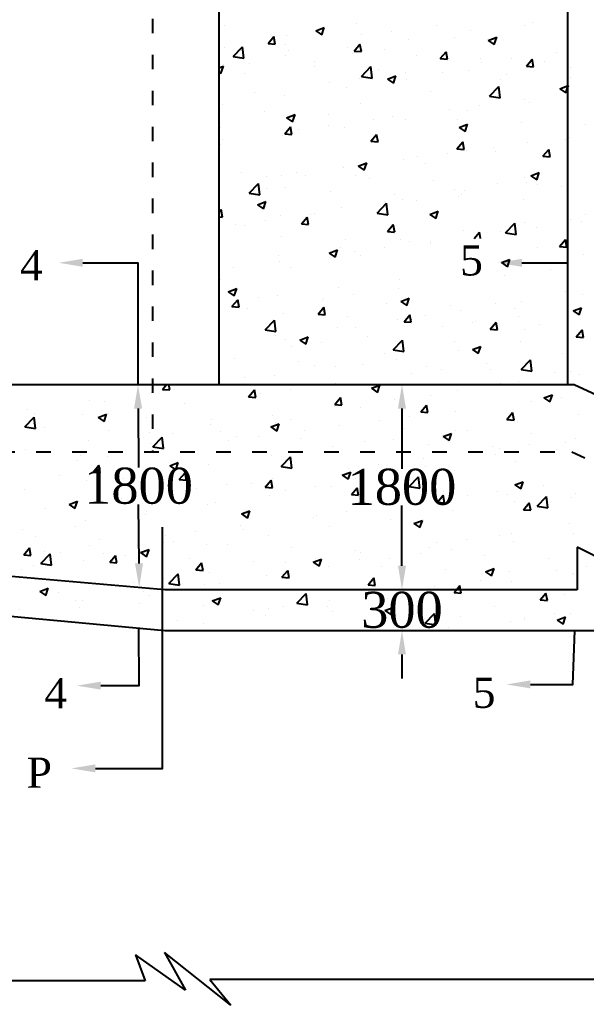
# Model space of a CAD drawing. Header units: millimetres. Extents: x -11858 to -3166, y -2910 to 2562.
# Drawn here: x -8793 to -8320, y -2316 to -1494 of the extents above; entities that cross this region are included whole.
import ezdxf

# ---------------------------------------------------------------- set-up
doc = ezdxf.new("R2010")
doc.units = ezdxf.units.MM
doc.header["$MEASUREMENT"] = 0
doc.linetypes.add('ACAD_ISO03W100', pattern=[30, 12, -18])
for name, color, linetype in [('DIM', 5, 'Continuous'), ('DOT LINE', 3, 'ACAD_ISO03W100'), ('DWG. LINE', 1, 'Continuous'), ('HATCH', 2, 'Continuous'), ('TEXT', 7, 'Continuous')]:
    doc.layers.add(name, color=color, linetype=linetype)
doc.styles.get("Standard").update_dxf_attribs({"font": 'TIMES.TTF', "height": 30})

msp = doc.modelspace()

# ---------------------------------------------------------------- linework, layer by layer
at = {"layer": 'DIM', "color": 5}
for p, q in [((-8693.88, -1818.5), (-8693.6, -1867.72)), ((-8474, -1818.5), (-8474, -1868.65)), ((-8693.13, -1947.64), (-8693.42, -1898.42)), ((-8474, -1949.5), (-8474, -1899.35)), ((-8474, -1949.5), (-8474, -1929.5)), ((-8474, -2023.5), (-8474, -2043.5))]:
    msp.add_line(p, q, dxfattribs=at)
at = {"layer": 'DIM'}
for points in [[(-8740, -1697), (-8694, -1697), (-8694, -1798.5)], [(-8374, -1697), (-8336, -1697)], [(-8729.5, -2118.5), (-8673.5, -2118.5), (-8673.5, -1917.5)], [(-8725, -2049.5), (-8693, -2049.5), (-8693.14, -2001.52)], [(-8367, -2048.5), (-8331.5, -2048.5), (-8330, -2003.5)]]:
    msp.add_lwpolyline(points, dxfattribs=at)
for points in [[(-8740, -1700.33), (-8760, -1697), (-8740, -1693.67)], [(-8374, -1700.33), (-8394, -1697), (-8374, -1693.67)], [(-8367, -2051.83), (-8387, -2048.5), (-8367, -2045.17)], [(-8725, -2052.83), (-8745, -2049.5), (-8725, -2046.17)], [(-8729.5, -2121.83), (-8749.5, -2118.5), (-8729.5, -2115.17)]]:
    msp.add_solid(points, dxfattribs=at)
at = {"layer": 'DIM', "color": 5}
for points in [[(-8690.55, -1818.48), (-8697.22, -1818.52), (-8694, -1798.5)], [(-8477.33, -1818.5), (-8470.67, -1818.5), (-8474, -1798.5)], [(-8689.8, -1947.62), (-8696.46, -1947.66), (-8693.01, -1967.64)], [(-8477.33, -1949.5), (-8470.67, -1949.5), (-8474, -1969.5)], [(-8477.33, -1949.5), (-8470.67, -1949.5), (-8474, -1969.5)], [(-8477.33, -2023.5), (-8470.67, -2023.5), (-8474, -2003.5)]]:
    msp.add_solid(points, dxfattribs=at)
at = {"layer": 'DOT LINE'}
for p, q in [((-8682, -893.5), (-8682, -1854.49)), ((-9678.72, -1854.49), (-8332.5, -1854.49)), ((-8332.5, -1854.49), (-8100.5, -1966))]:
    msp.add_line(p, q, dxfattribs=at)
at = {"layer": 'DWG. LINE'}
for p, q in [((-8626.5, 99), (-8626.5, -1798.5)), ((-8336, 99), (-8336, -1798.5)), ((-9678.68, -1798.5), (-8330.5, -1798.5)), ((-8330.5, -1798.5), (-8030, -1938)), ((-8671.5, -1969.5), (-9272, -1917.5)), ((-8179, -2010.5), (-8328, -1934)), ((-8328, -1934), (-8328, -1969.5)), ((-9266.5, -1949), (-8671.5, -2003.5)), ((-8328, -1969.5), (-8671.5, -1969.5)), ((-8671.5, -2003.5), (-8302, -2003.5)), ((-8654.5, -2303.5), (-8696, -2274)), ((-8696, -2274), (-8688, -2295.5)), ((-8616.5, -2316), (-8672, -2272)), ((-8672, -2272), (-8654.5, -2303.5)), ((-8688, -2295.5), (-9667.5, -2295.5)), ((-7814.5, -2294.5), (-8634, -2294.5)), ((-8634, -2294.5), (-8616.5, -2316))]:
    msp.add_line(p, q, dxfattribs=at)
at = {"layer": 'HATCH'}
for p, q in [((-8621.48, -1498.78), (-8621.48, -1498.78)), ((-8545.76, -1503.56), (-8538.76, -1500.87)), ((-8545.76, -1503.56), (-8540.79, -1506.92)), ((-8540.79, -1506.92), (-8538.76, -1500.88)), ((-8512.19, -1497.32), (-8512.19, -1497.32)), ((-8444.94, -1498.78), (-8444.94, -1498.78)), ((-8416.97, -1503.63), (-8416.97, -1503.63)), ((-8371.59, -1499.25), (-8371.59, -1499.25)), ((-8365.62, -1496.59), (-8365.62, -1496.59)), ((-8585.55, -1514.16), (-8580.73, -1508.42)), ((-8579.57, -1514.69), (-8580.73, -1508.42)), ((-8570.51, -1507.33), (-8570.51, -1507.33)), ((-8507.84, -1507.06), (-8507.84, -1507.06)), ((-8482.81, -1503.76), (-8482.81, -1503.76)), ((-8468.91, -1511.13), (-8468.91, -1511.13)), ((-8429.91, -1509.26), (-8429.91, -1509.26)), ((-8402.05, -1511.57), (-8395.05, -1508.88)), ((-8402.05, -1511.57), (-8397.07, -1514.93)), ((-8397.07, -1514.93), (-8395.05, -1508.89)), ((-8621.77, -1517.72), (-8621.77, -1517.72)), ((-8614.56, -1525.01), (-8606.77, -1516.89)), ((-8605.66, -1526.39), (-8606.77, -1516.89)), ((-8585.55, -1514.16), (-8579.57, -1514.68)), ((-8571, -1515.37), (-8571, -1515.37)), ((-8568.39, -1519.98), (-8568.39, -1519.98)), ((-8519.42, -1517.53), (-8519.42, -1517.53)), ((-8513.82, -1520.44), (-8509, -1514.69)), ((-8507.84, -1520.96), (-8509, -1514.69)), ((-8488.23, -1519.27), (-8488.23, -1519.27)), ((-8614.56, -1525.01), (-8605.66, -1526.38)), ((-8608.87, -1520.36), (-8608.87, -1520.36)), ((-8570.76, -1524.57), (-8570.76, -1524.57)), ((-8515.01, -1522.23), (-8515.01, -1522.23)), ((-8513.82, -1520.44), (-8507.85, -1520.96)), ((-8461.63, -1524.49), (-8461.63, -1524.49)), ((-8442.1, -1526.71), (-8437.28, -1520.97)), ((-8442.1, -1526.71), (-8436.12, -1527.24)), ((-8436.12, -1527.24), (-8437.27, -1520.97)), ((-8408.25, -1526.75), (-8408.25, -1526.75)), ((-8383.05, -1526.61), (-8383.05, -1526.61)), ((-8370.37, -1532.99), (-8365.55, -1527.24)), ((-8364.39, -1533.51), (-8365.55, -1527.25)), ((-8345.18, -1521.62), (-8345.18, -1521.62)), ((-8626.5, -1534.55), (-8622.78, -1533.13)), ((-8624.81, -1539.17), (-8622.78, -1533.13)), ((-8622.7, -1532.07), (-8622.7, -1532.07)), ((-8600.69, -1531.16), (-8600.69, -1531.16)), ((-8547.31, -1533.41), (-8547.31, -1533.41)), ((-8546.54, -1529.28), (-8546.54, -1529.28)), ((-8507.83, -1541.56), (-8500.04, -1533.44)), ((-8498.94, -1542.94), (-8500.04, -1533.44)), ((-8493.92, -1535.67), (-8493.92, -1535.67)), ((-8408.09, -1529.9), (-8408.09, -1529.9)), ((-8370.37, -1532.99), (-8364.39, -1533.51)), ((-8366.84, -1529.88), (-8366.84, -1529.88)), ((-8354.86, -1529), (-8354.86, -1529)), ((-8333.4, -1534.25), (-8333.4, -1534.25)), ((-8626.5, -1538.03), (-8624.81, -1539.17)), ((-8604.86, -1539.29), (-8604.86, -1539.29)), ((-8509.12, -1543.2), (-8509.12, -1543.2)), ((-8507.83, -1541.56), (-8498.94, -1542.94)), ((-8486.07, -1543.82), (-8479.07, -1541.14)), ((-8486.07, -1543.82), (-8481.1, -1547.18)), ((-8481.1, -1547.18), (-8479.07, -1541.14)), ((-8471.24, -1538.22), (-8471.24, -1538.22)), ((-8470.12, -1544.42), (-8470.12, -1544.42)), ((-8440.54, -1537.92), (-8440.54, -1537.92)), ((-8418.18, -1536.92), (-8418.18, -1536.92)), ((-8391.72, -1544.26), (-8391.72, -1544.26)), ((-8387.16, -1540.18), (-8387.16, -1540.18)), ((-8333.78, -1542.43), (-8333.78, -1542.43)), ((-8534.15, -1546.5), (-8534.15, -1546.5)), ((-8520.63, -1550.82), (-8520.63, -1550.82)), ((-8401.11, -1558.11), (-8393.32, -1549.99)), ((-8392.21, -1559.49), (-8393.32, -1549.99)), ((-8342.36, -1551.83), (-8336, -1549.39)), ((-8342.36, -1551.83), (-8337.38, -1555.19)), ((-8337.38, -1555.19), (-8336, -1551.07)), ((-8336, -1549.39), (-8335.36, -1549.15)), ((-8336, -1551.07), (-8335.36, -1549.15)), ((-8597.3, -1554.81), (-8597.3, -1554.81)), ((-8571.98, -1557.86), (-8571.98, -1557.86)), ((-8450.03, -1554.27), (-8450.03, -1554.27)), ((-8401.11, -1558.11), (-8392.21, -1559.49)), ((-8371.49, -1561.06), (-8371.49, -1561.06)), ((-8623.92, -1565.36), (-8623.92, -1565.36)), ((-8508.35, -1564.28), (-8508.35, -1564.28)), ((-8434.39, -1569.34), (-8434.39, -1569.34)), ((-8409.36, -1566.05), (-8409.36, -1566.05)), ((-8368.06, -1563.17), (-8368.06, -1563.17)), ((-8588.29, -1570.81), (-8588.29, -1570.81)), ((-8570.09, -1576.08), (-8563.09, -1573.39)), ((-8570.09, -1576.08), (-8565.12, -1579.43)), ((-8566.67, -1574.29), (-8566.67, -1574.29)), ((-8565.12, -1579.44), (-8563.09, -1573.39)), ((-8534.9, -1573.07), (-8534.9, -1573.07)), ((-8481.52, -1575.32), (-8481.52, -1575.32)), ((-8428.14, -1577.58), (-8428.14, -1577.58)), ((-8419.4, -1570.21), (-8419.4, -1570.21)), ((-8624.99, -1584.3), (-8624.99, -1584.3)), ((-8571.67, -1589.38), (-8566.85, -1583.64)), ((-8565.7, -1589.91), (-8566.85, -1583.64)), ((-8535.42, -1582.64), (-8535.42, -1582.64)), ((-8521.85, -1584.11), (-8521.85, -1584.11)), ((-8497.55, -1577.66), (-8497.55, -1577.66)), ((-8471.34, -1577.71), (-8471.34, -1577.71)), ((-8426.38, -1584.09), (-8419.38, -1581.4)), ((-8426.38, -1584.09), (-8421.41, -1587.44)), ((-8421.41, -1587.44), (-8419.38, -1581.4)), ((-8374.76, -1579.83), (-8374.76, -1579.83)), ((-8321.38, -1582.09), (-8321.38, -1582.09)), ((-8573.19, -1591.15), (-8573.19, -1591.15)), ((-8571.67, -1589.38), (-8565.7, -1589.9)), ((-8560.46, -1585.94), (-8560.46, -1585.94)), ((-8499.95, -1595.66), (-8495.13, -1589.91)), ((-8493.97, -1596.18), (-8495.13, -1589.91)), ((-8337.53, -1593.91), (-8337.53, -1593.91)), ((-8334.64, -1592.19), (-8334.64, -1592.19)), ((-8625.13, -1598.65), (-8625.13, -1598.65)), ((-8623.61, -1594.25), (-8623.61, -1594.25)), ((-8499.95, -1595.66), (-8493.97, -1596.18)), ((-8428.22, -1601.93), (-8423.4, -1596.19)), ((-8428.22, -1601.93), (-8422.24, -1602.45)), ((-8422.24, -1602.46), (-8423.4, -1596.19)), ((-8397.79, -1600.5), (-8397.79, -1600.5)), ((-8369.27, -1596.46), (-8369.27, -1596.46)), ((-8460.7, -1608.78), (-8460.7, -1608.78)), ((-8435.67, -1605.49), (-8435.67, -1605.49)), ((-8420.62, -1603.5), (-8420.62, -1603.5)), ((-8395.84, -1603.92), (-8395.84, -1603.92)), ((-8356.5, -1608.21), (-8351.67, -1602.46)), ((-8356.5, -1608.21), (-8350.52, -1608.73)), ((-8350.52, -1608.73), (-8351.67, -1602.46)), ((-8523.86, -1617.1), (-8523.86, -1617.1)), ((-8523.07, -1617.4), (-8523.07, -1617.4)), ((-8510.4, -1616.34), (-8503.4, -1613.65)), ((-8510.4, -1616.34), (-8505.43, -1619.69)), ((-8505.43, -1619.7), (-8503.4, -1613.65)), ((-8472.55, -1610.99), (-8472.55, -1610.99)), ((-8454.16, -1613.93), (-8454.16, -1613.93)), ((-8607.76, -1621.91), (-8607.76, -1621.91)), ((-8586.76, -1625.38), (-8586.76, -1625.38)), ((-8574.41, -1624.44), (-8574.41, -1624.44)), ((-8561.73, -1622.09), (-8561.73, -1622.09)), ((-8554.38, -1624.17), (-8554.38, -1624.17)), ((-8512.48, -1623.95), (-8512.48, -1623.95)), ((-8501, -1626.42), (-8501, -1626.42)), ((-8371.88, -1625.88), (-8371.88, -1625.88)), ((-8366.69, -1624.35), (-8359.69, -1621.66)), ((-8366.69, -1624.35), (-8361.72, -1627.7)), ((-8361.71, -1627.71), (-8359.69, -1621.66)), ((-8626.35, -1631.94), (-8626.35, -1631.94)), ((-8601.3, -1638.97), (-8593.51, -1630.85)), ((-8592.4, -1640.35), (-8593.51, -1630.85)), ((-8570.8, -1633.96), (-8570.8, -1633.96)), ((-8447.61, -1628.68), (-8447.61, -1628.68)), ((-8394.23, -1630.93), (-8394.23, -1630.93)), ((-8370.49, -1629.75), (-8370.49, -1629.75)), ((-8360.95, -1631.63), (-8360.95, -1631.63)), ((-8340.85, -1633.19), (-8340.85, -1633.19)), ((-8335.91, -1628.33), (-8335.91, -1628.33)), ((-8601.3, -1638.97), (-8592.41, -1640.35)), ((-8586.68, -1635.34), (-8586.68, -1635.34)), ((-8533.29, -1637.6), (-8533.29, -1637.6)), ((-8479.91, -1639.85), (-8479.91, -1639.85)), ((-8430.2, -1635.89), (-8430.2, -1635.89)), ((-8426.53, -1642.11), (-8426.53, -1642.11)), ((-8424.1, -1639.94), (-8424.1, -1639.94)), ((-8421.83, -1636.79), (-8421.83, -1636.79)), ((-8594.43, -1648.59), (-8587.42, -1645.9)), ((-8594.43, -1648.59), (-8589.45, -1651.95)), ((-8589.45, -1651.95), (-8587.42, -1645.91)), ((-8524.28, -1650.69), (-8524.28, -1650.69)), ((-8494.57, -1655.52), (-8486.79, -1647.4)), ((-8488.52, -1645.9), (-8488.52, -1645.9)), ((-8487.01, -1648.23), (-8487.01, -1648.23)), ((-8485.68, -1656.9), (-8486.78, -1647.41)), ((-8473.77, -1644.28), (-8473.77, -1644.28)), ((-8461.97, -1644.93), (-8461.97, -1644.93)), ((-8373.15, -1644.36), (-8373.15, -1644.36)), ((-8626.5, -1654.72), (-8624.7, -1652.58)), ((-8626.5, -1658.59), (-8623.55, -1658.85)), ((-8623.55, -1658.85), (-8624.7, -1652.58)), ((-8575.62, -1657.73), (-8575.62, -1657.73)), ((-8557.8, -1664.6), (-8552.98, -1658.86)), ((-8551.82, -1665.13), (-8552.98, -1658.86)), ((-8550.16, -1656.54), (-8550.16, -1656.54)), ((-8546.84, -1655.91), (-8546.84, -1655.91)), ((-8494.57, -1655.52), (-8485.68, -1656.9)), ((-8450.71, -1656.6), (-8443.71, -1653.91)), ((-8450.71, -1656.6), (-8445.74, -1659.96)), ((-8445.74, -1659.96), (-8443.71, -1653.92)), ((-8321.19, -1656.63), (-8321.19, -1656.63)), ((-8613.07, -1664.82), (-8613.07, -1664.82)), ((-8605.16, -1665.92), (-8605.16, -1665.92)), ((-8588.04, -1661.53), (-8588.04, -1661.53)), ((-8557.8, -1664.6), (-8551.82, -1665.12)), ((-8486.07, -1670.88), (-8481.25, -1665.13)), ((-8480.09, -1671.4), (-8481.25, -1665.13)), ((-8387.85, -1672.07), (-8380.06, -1663.95)), ((-8378.96, -1673.45), (-8380.06, -1663.96)), ((-8371.7, -1663.03), (-8371.7, -1663.03)), ((-8362.22, -1667.77), (-8362.22, -1667.77)), ((-8333.69, -1660.88), (-8333.69, -1660.88)), ((-8324.35, -1662.79), (-8324.35, -1662.79)), ((-8574.27, -1675), (-8574.27, -1675)), ((-8486.07, -1670.88), (-8480.1, -1671.4)), ((-8423.05, -1670.08), (-8423.05, -1670.08)), ((-8413.91, -1676.63), (-8409.53, -1671.41)), ((-8408.56, -1676.63), (-8409.52, -1671.41)), ((-8392.01, -1670.89), (-8392.01, -1670.89)), ((-8387.85, -1672.07), (-8378.96, -1673.45)), ((-8387.25, -1671.07), (-8387.25, -1671.07)), ((-8525.5, -1683.98), (-8525.5, -1683.98)), ((-8520.89, -1677.25), (-8520.89, -1677.25)), ((-8488.28, -1684.37), (-8488.28, -1684.37)), ((-8474.99, -1677.57), (-8474.99, -1677.57)), ((-8467.51, -1679.51), (-8467.51, -1679.51)), ((-8450.41, -1679.38), (-8450.41, -1679.38)), ((-8450.33, -1680.9), (-8450.33, -1680.9)), ((-8360.74, -1684.02), (-8360.74, -1684.02)), ((-8342.62, -1683.43), (-8337.8, -1677.68)), ((-8342.62, -1683.43), (-8336.64, -1683.95)), ((-8336.64, -1683.95), (-8337.8, -1677.68)), ((-8576.84, -1691.02), (-8576.84, -1691.02)), ((-8534.73, -1688.85), (-8527.73, -1686.17)), ((-8534.73, -1688.85), (-8529.76, -1692.21)), ((-8529.76, -1692.21), (-8527.73, -1686.17)), ((-8513.32, -1687.67), (-8513.32, -1687.67)), ((-8508.65, -1690.91), (-8508.65, -1690.91)), ((-8322.41, -1689.92), (-8322.41, -1689.92)), ((-8576.47, -1695.98), (-8576.47, -1695.98)), ((-8391.02, -1696.86), (-8384.02, -1694.18)), ((-8391.02, -1696.86), (-8386.05, -1700.22)), ((-8386.05, -1700.22), (-8384.02, -1694.18)), ((-8372.92, -1696.32), (-8372.92, -1696.32)), ((-8614.34, -1700.97), (-8614.34, -1700.97)), ((-8566.97, -1700.92), (-8566.97, -1700.92)), ((-8388.53, -1707.22), (-8388.53, -1707.22)), ((-8350.65, -1702.23), (-8350.65, -1702.23)), ((-8625.29, -1710.93), (-8625.29, -1710.93)), ((-8526.71, -1717.26), (-8526.71, -1717.26)), ((-8476.2, -1710.86), (-8476.2, -1710.86)), ((-8618.76, -1721.11), (-8611.75, -1718.42)), ((-8618.76, -1721.11), (-8613.78, -1724.46)), ((-8613.78, -1724.47), (-8611.75, -1718.42)), ((-8578.06, -1724.31), (-8578.06, -1724.31)), ((-8514.59, -1723.81), (-8514.59, -1723.81)), ((-8476.72, -1718.83), (-8476.72, -1718.83)), ((-8337.82, -1720.54), (-8337.82, -1720.54)), ((-8323.63, -1723.21), (-8323.63, -1723.21)), ((-8615.65, -1733.54), (-8610.83, -1727.8)), ((-8615.65, -1733.54), (-8609.67, -1734.07)), ((-8609.67, -1734.07), (-8610.83, -1727.8)), ((-8593.75, -1726.1), (-8593.75, -1726.1)), ((-8540.36, -1728.35), (-8540.36, -1728.35)), ((-8539.62, -1727.11), (-8539.62, -1727.11)), ((-8486.98, -1730.61), (-8486.98, -1730.61)), ((-8475.04, -1729.12), (-8468.04, -1726.43)), ((-8475.04, -1729.12), (-8470.07, -1732.47)), ((-8470.07, -1732.47), (-8468.04, -1726.43)), ((-8433.6, -1732.86), (-8433.6, -1732.86)), ((-8396.14, -1730.55), (-8396.14, -1730.55)), ((-8374.14, -1729.61), (-8374.14, -1729.61)), ((-8626.04, -1737.27), (-8626.04, -1737.27)), ((-8602.78, -1735.42), (-8602.78, -1735.42)), ((-8572.66, -1739.53), (-8572.66, -1739.53)), ((-8543.92, -1739.82), (-8539.1, -1734.07)), ((-8543.92, -1739.82), (-8537.95, -1740.34)), ((-8537.94, -1740.35), (-8539.1, -1734.08)), ((-8519.28, -1741.78), (-8519.28, -1741.78)), ((-8472.2, -1746.09), (-8467.38, -1740.35)), ((-8466.22, -1746.62), (-8467.38, -1740.35)), ((-8454.46, -1740.56), (-8454.46, -1740.56)), ((-8425.48, -1736.65), (-8425.48, -1736.65)), ((-8380.22, -1735.12), (-8380.22, -1735.12)), ((-8376.96, -1741.67), (-8376.96, -1741.67)), ((-8331.33, -1737.12), (-8324.33, -1734.44)), ((-8331.33, -1737.12), (-8326.36, -1740.48)), ((-8326.84, -1737.37), (-8326.84, -1737.37)), ((-8326.36, -1740.48), (-8324.33, -1734.44)), ((-8588.04, -1752.93), (-8580.25, -1744.81)), ((-8579.15, -1754.31), (-8580.25, -1744.82)), ((-8477.42, -1744.15), (-8477.42, -1744.15)), ((-8472.2, -1746.09), (-8466.22, -1746.62)), ((-8465.9, -1744.04), (-8465.9, -1744.04)), ((-8439.87, -1749.95), (-8439.87, -1749.95)), ((-8414.83, -1746.66), (-8414.83, -1746.66)), ((-8412.52, -1746.29), (-8412.52, -1746.29)), ((-8400.47, -1752.37), (-8395.65, -1746.62)), ((-8394.49, -1752.9), (-8395.65, -1746.63)), ((-8359.13, -1748.55), (-8359.13, -1748.55)), ((-8588.04, -1752.93), (-8579.15, -1754.31)), ((-8579.27, -1757.6), (-8579.27, -1757.6)), ((-8527.93, -1750.55), (-8527.93, -1750.55)), ((-8512.78, -1750.57), (-8512.78, -1750.57)), ((-8503.02, -1758.27), (-8503.02, -1758.27)), ((-8400.47, -1752.37), (-8394.49, -1752.89)), ((-8372.18, -1752.51), (-8372.18, -1752.51)), ((-8328.75, -1758.65), (-8323.92, -1752.9)), ((-8324.84, -1756.5), (-8324.84, -1756.5)), ((-8322.77, -1759.17), (-8323.92, -1752.9)), ((-8571.1, -1760.58), (-8571.1, -1760.58)), ((-8565.93, -1766.55), (-8565.93, -1766.55)), ((-8559.07, -1761.37), (-8552.06, -1758.68)), ((-8559.07, -1761.37), (-8554.09, -1764.72)), ((-8554.09, -1764.73), (-8552.06, -1758.68)), ((-8540.9, -1763.25), (-8540.9, -1763.25)), ((-8481.32, -1769.48), (-8473.53, -1761.37)), ((-8472.42, -1770.87), (-8473.53, -1761.37)), ((-8430.5, -1762.52), (-8430.5, -1762.52)), ((-8375.35, -1762.9), (-8375.35, -1762.9)), ((-8328.75, -1758.65), (-8322.77, -1759.17)), ((-8488.82, -1772.53), (-8488.82, -1772.53)), ((-8481.32, -1769.48), (-8472.42, -1770.86)), ((-8426.7, -1769.94), (-8426.7, -1769.94)), ((-8415.35, -1769.38), (-8408.35, -1766.69)), ((-8415.35, -1769.38), (-8410.38, -1772.73)), ((-8410.38, -1772.74), (-8408.35, -1766.69)), ((-8340.11, -1772.8), (-8340.11, -1772.8)), ((-8613.64, -1776.93), (-8613.64, -1776.93)), ((-8560.26, -1779.18), (-8560.26, -1779.18)), ((-8547.13, -1782.54), (-8547.13, -1782.54)), ((-8506.88, -1781.44), (-8506.88, -1781.44)), ((-8478.63, -1777.44), (-8478.63, -1777.44)), ((-8403.27, -1781.11), (-8403.27, -1781.11)), ((-8374.59, -1786.04), (-8366.8, -1777.92)), ((-8365.7, -1787.42), (-8366.8, -1777.92)), ((-8580.49, -1790.88), (-8580.49, -1790.88)), ((-8529.15, -1783.84), (-8529.15, -1783.84)), ((-8466.17, -1789.39), (-8466.17, -1789.39)), ((-8453.5, -1783.69), (-8453.5, -1783.69)), ((-8441.14, -1786.1), (-8441.14, -1786.1)), ((-8400.11, -1785.95), (-8400.11, -1785.95)), ((-8374.59, -1786.04), (-8365.7, -1787.42)), ((-8346.73, -1788.2), (-8346.73, -1788.2)), ((-8333.99, -1787.51), (-8333.99, -1787.51)), ((-8326.06, -1789.79), (-8326.06, -1789.79)), ((-8673.5, -1802.49), (-8670.15, -1798.5)), ((-8667.52, -1803.01), (-8668.35, -1798.5)), ((-8605.45, -1792.55), (-8605.45, -1792.55)), ((-8529.33, -1797.71), (-8529.33, -1797.71)), ((-8499.38, -1801.63), (-8492.37, -1798.94)), ((-8494.4, -1804.99), (-8492.37, -1798.95)), ((-8392.31, -1797.52), (-8392.31, -1797.52)), ((-8376.57, -1796.19), (-8376.57, -1796.19)), ((-8682.94, -1804.78), (-8682.94, -1804.78)), ((-8673.5, -1802.49), (-8667.52, -1803.01)), ((-8663.77, -1802.56), (-8663.77, -1802.56)), ((-8601.77, -1808.76), (-8596.95, -1803.02)), ((-8595.8, -1809.29), (-8596.95, -1803.02)), ((-8592.24, -1805.99), (-8592.24, -1805.99)), ((-8567.2, -1802.69), (-8567.2, -1802.69)), ((-8499.38, -1801.63), (-8494.4, -1804.99)), ((-8450.62, -1807.53), (-8450.62, -1807.53)), ((-8427.91, -1803.23), (-8427.91, -1803.23)), ((-8355.66, -1809.64), (-8348.66, -1806.95)), ((-8350.69, -1813), (-8348.66, -1806.95)), ((-8734.28, -1811.82), (-8734.28, -1811.82)), ((-8722.09, -1812.57), (-8722.09, -1812.57)), ((-8655.39, -1814.3), (-8655.39, -1814.3)), ((-8601.77, -1808.76), (-8595.8, -1809.29)), ((-8530.05, -1815.04), (-8525.23, -1809.29)), ((-8530.05, -1815.04), (-8524.07, -1815.56)), ((-8524.07, -1815.56), (-8525.23, -1809.3)), ((-8479.85, -1810.73), (-8479.85, -1810.73)), ((-8458.32, -1821.31), (-8453.5, -1815.57)), ((-8452.34, -1821.84), (-8453.5, -1815.57)), ((-8366.42, -1812.24), (-8366.42, -1812.24)), ((-8355.66, -1809.64), (-8350.69, -1812.99)), ((-8341.38, -1808.94), (-8341.38, -1808.94)), ((-8786.22, -1819.32), (-8786.22, -1819.32)), ((-8780.41, -1822.58), (-8780.41, -1822.58)), ((-8739.88, -1823.51), (-8739.88, -1823.51)), ((-8727.11, -1825.88), (-8720.11, -1823.19)), ((-8722.14, -1829.23), (-8720.11, -1823.19)), ((-8718.3, -1822.59), (-8718.3, -1822.59)), ((-8693.26, -1819.29), (-8693.26, -1819.29)), ((-8530.36, -1817.13), (-8530.36, -1817.13)), ((-8508.94, -1817.54), (-8508.94, -1817.54)), ((-8458.32, -1821.31), (-8452.34, -1821.84)), ((-8429.57, -1820.55), (-8429.57, -1820.55)), ((-8386.6, -1827.59), (-8381.78, -1821.84)), ((-8380.62, -1828.12), (-8381.77, -1821.85)), ((-8327.27, -1823.08), (-8327.27, -1823.08)), ((-8788.23, -1833.79), (-8780.44, -1825.67)), ((-8781.45, -1830.9), (-8781.45, -1830.9)), ((-8779.34, -1835.17), (-8780.44, -1825.68)), ((-8727.11, -1825.88), (-8722.14, -1829.23)), ((-8686.5, -1825.77), (-8686.5, -1825.77)), ((-8633.64, -1831.67), (-8633.64, -1831.67)), ((-8633.12, -1828.03), (-8633.12, -1828.03)), ((-8583.4, -1833.88), (-8576.4, -1831.2)), ((-8581.7, -1824.17), (-8581.7, -1824.17)), ((-8579.73, -1830.28), (-8579.73, -1830.28)), ((-8578.42, -1837.24), (-8576.39, -1831.2)), ((-8567.26, -1827.55), (-8567.26, -1827.55)), ((-8492.48, -1828.84), (-8492.48, -1828.84)), ((-8467.45, -1825.54), (-8467.45, -1825.54)), ((-8386.6, -1827.59), (-8380.62, -1828.11)), ((-8377.78, -1829.48), (-8377.78, -1829.48)), ((-8788.23, -1833.79), (-8779.34, -1835.17)), ((-8772.18, -1834.69), (-8772.18, -1834.69)), ((-8718.8, -1836.95), (-8718.8, -1836.95)), ((-8684.15, -1838.07), (-8684.15, -1838.07)), ((-8665.41, -1839.2), (-8665.41, -1839.2)), ((-8625.58, -1837.56), (-8625.58, -1837.56)), ((-8583.4, -1833.88), (-8578.42, -1837.24)), ((-8555.64, -1837.15), (-8555.64, -1837.15)), ((-8526.35, -1832.54), (-8526.35, -1832.54)), ((-8472.97, -1834.79), (-8472.97, -1834.79)), ((-8439.68, -1841.89), (-8432.68, -1839.21)), ((-8434.71, -1845.25), (-8432.68, -1839.21)), ((-8429.13, -1836.52), (-8429.13, -1836.52)), ((-8419.59, -1837.05), (-8419.59, -1837.05)), ((-8366.2, -1839.3), (-8366.2, -1839.3)), ((-8735.5, -1845.11), (-8735.5, -1845.11)), ((-8683.9, -1847.57), (-8683.9, -1847.57)), ((-8681.51, -1850.34), (-8673.72, -1842.23)), ((-8672.61, -1851.73), (-8673.72, -1842.23)), ((-8618.54, -1845.43), (-8618.54, -1845.43)), ((-8612.03, -1841.46), (-8612.03, -1841.46)), ((-8593.51, -1842.14), (-8593.51, -1842.14)), ((-8558.65, -1843.71), (-8558.65, -1843.71)), ((-8505.27, -1845.97), (-8505.27, -1845.97)), ((-8481.07, -1844.02), (-8481.07, -1844.02)), ((-8451.88, -1848.22), (-8451.88, -1848.22)), ((-8439.68, -1841.89), (-8434.71, -1845.25)), ((-8367.69, -1848.38), (-8367.69, -1848.38)), ((-8338.12, -1847.17), (-8338.12, -1847.17)), ((-8329.82, -1843.4), (-8329.82, -1843.4)), ((-8787.44, -1852.61), (-8787.44, -1852.61)), ((-8681.7, -1853.75), (-8681.7, -1853.75)), ((-8681.51, -1850.34), (-8672.61, -1851.72)), ((-8531.58, -1850.42), (-8531.58, -1850.42)), ((-8398.5, -1850.48), (-8398.5, -1850.48)), ((-8392.73, -1851.68), (-8392.73, -1851.68)), ((-8345.12, -1852.74), (-8345.12, -1852.74)), ((-8328.49, -1856.37), (-8328.49, -1856.37)), ((-8744.61, -1862.03), (-8744.61, -1862.03)), ((-8742.22, -1857.58), (-8742.22, -1857.58)), ((-8719.57, -1858.73), (-8719.57, -1858.73)), ((-8667.42, -1866.14), (-8660.42, -1863.45)), ((-8662.44, -1869.5), (-8660.42, -1863.45)), ((-8634.86, -1864.96), (-8634.86, -1864.96)), ((-8582.92, -1857.46), (-8582.92, -1857.46)), ((-8574.78, -1866.9), (-8566.99, -1858.78)), ((-8565.89, -1868.28), (-8566.99, -1858.78)), ((-8493.75, -1864.98), (-8493.75, -1864.98)), ((-8455.88, -1859.99), (-8455.88, -1859.99)), ((-8396.43, -1857.18), (-8396.43, -1857.18)), ((-8379, -1862.77), (-8379, -1862.77)), ((-8731.35, -1871.43), (-8726.53, -1865.69)), ((-8731.35, -1871.43), (-8725.37, -1871.96)), ((-8725.37, -1871.96), (-8726.53, -1865.69)), ((-8685.37, -1871.36), (-8685.37, -1871.36)), ((-8667.42, -1866.14), (-8662.45, -1869.49)), ((-8659.62, -1877.71), (-8654.8, -1871.96)), ((-8653.65, -1878.23), (-8654.8, -1871.96)), ((-8574.78, -1866.9), (-8565.89, -1868.28)), ((-8523.71, -1874.15), (-8516.7, -1871.46)), ((-8518.79, -1868.28), (-8518.79, -1868.28)), ((-8518.73, -1877.5), (-8516.7, -1871.46)), ((-8454.75, -1867.19), (-8454.75, -1867.19)), ((-8430.34, -1869.81), (-8430.34, -1869.81)), ((-8759.78, -1874.35), (-8759.78, -1874.35)), ((-8736.71, -1878.4), (-8736.71, -1878.4)), ((-8706.39, -1876.6), (-8706.39, -1876.6)), ((-8659.62, -1877.71), (-8653.65, -1878.23)), ((-8653.01, -1878.86), (-8653.01, -1878.86)), ((-8619.82, -1881.58), (-8619.82, -1881.58)), ((-8599.63, -1881.11), (-8599.63, -1881.11)), ((-8587.9, -1883.98), (-8583.08, -1878.24)), ((-8581.92, -1884.51), (-8583.08, -1878.24)), ((-8581.94, -1876.59), (-8581.94, -1876.59)), ((-8523.71, -1874.15), (-8518.73, -1877.5)), ((-8513.07, -1877.2), (-8513.07, -1877.2)), ((-8482.28, -1877.31), (-8482.28, -1877.31)), ((-8468.06, -1883.45), (-8460.27, -1875.33)), ((-8459.16, -1884.83), (-8460.27, -1875.33)), ((-8379.99, -1882.15), (-8372.99, -1879.47)), ((-8375.02, -1885.51), (-8372.99, -1879.47)), ((-8372.47, -1879.14), (-8372.47, -1879.14)), ((-8788.65, -1885.9), (-8788.65, -1885.9)), ((-8644.85, -1884.87), (-8644.85, -1884.87)), ((-8587.9, -1883.98), (-8581.92, -1884.51)), ((-8571.39, -1887.21), (-8571.39, -1887.21)), ((-8546.25, -1883.37), (-8546.25, -1883.37)), ((-8532.79, -1883.71), (-8532.79, -1883.71)), ((-8516.17, -1890.26), (-8511.35, -1884.51)), ((-8510.19, -1890.78), (-8511.35, -1884.52)), ((-8492.86, -1885.62), (-8492.86, -1885.62)), ((-8468.06, -1883.45), (-8459.17, -1884.83)), ((-8439.48, -1887.88), (-8439.48, -1887.88)), ((-8430.79, -1889.15), (-8430.79, -1889.15)), ((-8394, -1887.83), (-8394, -1887.83)), ((-8379.99, -1882.15), (-8375.02, -1885.51)), ((-8356.13, -1882.84), (-8356.13, -1882.84)), ((-8329.71, -1889.66), (-8329.71, -1889.66)), ((-8751.44, -1898.39), (-8744.44, -1895.7)), ((-8746.47, -1901.75), (-8744.44, -1895.71)), ((-8708.01, -1893.19), (-8708.01, -1893.19)), ((-8629.71, -1897.22), (-8629.71, -1897.22)), ((-8584.14, -1890.75), (-8584.14, -1890.75)), ((-8516.17, -1890.26), (-8510.2, -1890.78)), ((-8444.45, -1896.53), (-8439.63, -1890.79)), ((-8444.45, -1896.53), (-8438.47, -1897.06)), ((-8438.47, -1897.06), (-8439.62, -1890.79)), ((-8419.03, -1891.12), (-8419.03, -1891.12)), ((-8386.1, -1890.13), (-8386.1, -1890.13)), ((-8380.22, -1896.06), (-8380.22, -1896.06)), ((-8372.72, -1902.81), (-8367.9, -1897.06)), ((-8366.74, -1903.33), (-8367.9, -1897.07)), ((-8361.33, -1900), (-8353.55, -1891.88)), ((-8352.44, -1901.38), (-8353.54, -1891.89)), ((-8332.72, -1892.39), (-8332.72, -1892.39)), ((-8770.91, -1901.47), (-8770.91, -1901.47)), ((-8751.44, -1898.39), (-8746.47, -1901.75)), ((-8745.88, -1898.17), (-8745.88, -1898.17)), ((-8686.59, -1904.65), (-8686.59, -1904.65)), ((-8636.08, -1898.25), (-8636.08, -1898.25)), ((-8607.73, -1906.4), (-8600.73, -1903.71)), ((-8602.75, -1909.76), (-8600.73, -1903.71)), ((-8520.06, -1904.42), (-8520.06, -1904.42)), ((-8489.11, -1899.16), (-8489.11, -1899.16)), ((-8482.19, -1899.44), (-8482.19, -1899.44)), ((-8431.56, -1903.1), (-8431.56, -1903.1)), ((-8372.72, -1902.81), (-8366.74, -1903.33)), ((-8361.33, -1900), (-8352.44, -1901.38)), ((-8737.93, -1911.69), (-8737.93, -1911.69)), ((-8688.03, -1907.23), (-8688.03, -1907.23)), ((-8607.73, -1906.4), (-8602.75, -1909.75)), ((-8547.43, -1909.17), (-8547.43, -1909.17)), ((-8545.09, -1907.72), (-8545.09, -1907.72)), ((-8483.5, -1910.6), (-8483.5, -1910.6)), ((-8464.02, -1914.41), (-8457.01, -1911.72)), ((-8464.02, -1914.41), (-8459.04, -1917.76)), ((-8459.04, -1917.77), (-8457.01, -1911.72)), ((-8334.28, -1914.13), (-8334.28, -1914.13)), ((-8789.87, -1919.19), (-8789.87, -1919.19)), ((-8746.35, -1917.25), (-8746.35, -1917.25)), ((-8646.12, -1921.02), (-8646.12, -1921.02)), ((-8608.25, -1916.03), (-8608.25, -1916.03)), ((-8605.75, -1919.18), (-8605.75, -1919.18)), ((-8534.01, -1917), (-8534.01, -1917)), ((-8382.43, -1922.28), (-8382.43, -1922.28)), ((-8779.25, -1925.45), (-8779.25, -1925.45)), ((-8725.87, -1927.7), (-8725.87, -1927.7)), ((-8672.48, -1929.96), (-8672.48, -1929.96)), ((-8671.16, -1924.31), (-8671.16, -1924.31)), ((-8664.07, -1929.19), (-8664.07, -1929.19)), ((-8585.35, -1924.04), (-8585.35, -1924.04)), ((-8445.34, -1930.56), (-8445.34, -1930.56)), ((-8420.31, -1927.27), (-8420.31, -1927.27)), ((-8392.6, -1924.15), (-8392.6, -1924.15)), ((-8381.43, -1929.35), (-8381.43, -1929.35)), ((-8330.92, -1922.95), (-8330.92, -1922.95)), ((-8789.2, -1940.38), (-8784.38, -1934.63)), ((-8783.22, -1940.9), (-8784.38, -1934.63)), ((-8772.19, -1937.61), (-8772.19, -1937.61)), ((-8758.16, -1938.88), (-8758.16, -1938.88)), ((-8734.31, -1932.63), (-8734.31, -1932.63)), ((-8691.75, -1938.65), (-8684.75, -1935.96)), ((-8691.75, -1938.65), (-8686.78, -1942.01)), ((-8687.8, -1937.94), (-8687.8, -1937.94)), ((-8686.78, -1942.01), (-8684.75, -1935.97)), ((-8637.29, -1931.54), (-8637.29, -1931.54)), ((-8619.1, -1932.21), (-8619.1, -1932.21)), ((-8565.72, -1934.47), (-8565.72, -1934.47)), ((-8512.34, -1936.72), (-8512.34, -1936.72)), ((-8508.49, -1938.88), (-8508.49, -1938.88)), ((-8458.96, -1938.98), (-8458.96, -1938.98)), ((-8450.92, -1934.16), (-8450.92, -1934.16)), ((-8432.78, -1936.39), (-8432.78, -1936.39)), ((-8789.2, -1940.38), (-8783.22, -1940.9)), ((-8774.97, -1947.76), (-8767.18, -1939.64)), ((-8766.08, -1949.14), (-8767.18, -1939.64)), ((-8739.15, -1944.98), (-8739.15, -1944.98)), ((-8722.38, -1939.2), (-8722.38, -1939.2)), ((-8717.48, -1946.65), (-8712.65, -1940.91)), ((-8717.48, -1946.65), (-8711.5, -1947.17)), ((-8711.5, -1947.18), (-8712.65, -1940.91)), ((-8704.78, -1941.13), (-8704.78, -1941.13)), ((-8651.4, -1943.39), (-8651.4, -1943.39)), ((-8645.75, -1952.93), (-8640.93, -1947.18)), ((-8639.77, -1953.45), (-8640.93, -1947.18)), ((-8598.02, -1945.64), (-8598.02, -1945.64)), ((-8571.4, -1947.16), (-8571.4, -1947.16)), ((-8548.04, -1946.66), (-8541.04, -1943.97)), ((-8548.04, -1946.66), (-8543.06, -1950.02)), ((-8546.37, -1943.86), (-8546.37, -1943.86)), ((-8543.06, -1950.02), (-8541.04, -1943.98)), ((-8509.24, -1944.17), (-8509.24, -1944.17)), ((-8484.71, -1943.89), (-8484.71, -1943.89)), ((-8405.57, -1941.23), (-8405.57, -1941.23)), ((-8352.19, -1943.49), (-8352.19, -1943.49)), ((-8791.08, -1952.48), (-8791.08, -1952.48)), ((-8780.7, -1949.21), (-8780.7, -1949.21)), ((-8774.97, -1947.76), (-8766.08, -1949.14)), ((-8645.75, -1952.93), (-8639.77, -1953.45)), ((-8634.56, -1955.47), (-8634.56, -1955.47)), ((-8574.02, -1959.2), (-8569.2, -1953.46)), ((-8568.05, -1959.73), (-8569.2, -1953.46)), ((-8567.56, -1954.18), (-8567.56, -1954.18)), ((-8544.63, -1947.9), (-8544.63, -1947.9)), ((-8535.22, -1950.29), (-8535.22, -1950.29)), ((-8491.25, -1950.16), (-8491.25, -1950.16)), ((-8437.87, -1952.41), (-8437.87, -1952.41)), ((-8404.33, -1954.67), (-8397.32, -1951.98)), ((-8404.33, -1954.67), (-8399.35, -1958.02)), ((-8399.35, -1958.03), (-8397.32, -1951.98)), ((-8384.49, -1954.67), (-8384.49, -1954.67)), ((-8345.58, -1953.41), (-8345.58, -1953.41)), ((-8320.55, -1950.11), (-8320.55, -1950.11)), ((-8697.46, -1963.76), (-8697.46, -1963.76)), ((-8672.43, -1960.46), (-8672.43, -1960.46)), ((-8668.25, -1964.31), (-8660.46, -1956.19)), ((-8659.35, -1965.69), (-8660.46, -1956.19)), ((-8586.57, -1957.33), (-8586.57, -1957.33)), ((-8574.02, -1959.2), (-8568.05, -1959.72)), ((-8502.3, -1965.48), (-8497.48, -1959.73)), ((-8496.32, -1966), (-8497.48, -1959.73)), ((-8408.74, -1961.72), (-8408.74, -1961.72)), ((-8382.65, -1962.64), (-8382.65, -1962.64)), ((-8332.14, -1956.24), (-8332.14, -1956.24)), ((-8331.11, -1956.92), (-8331.11, -1956.92)), ((-8775.77, -1970.91), (-8768.77, -1968.22)), ((-8775.77, -1970.91), (-8770.8, -1974.26)), ((-8770.8, -1974.26), (-8768.77, -1968.22)), ((-8689.02, -1971.23), (-8689.02, -1971.23)), ((-8668.25, -1964.31), (-8659.36, -1965.69)), ((-8638.51, -1964.83), (-8638.51, -1964.83)), ((-8625.87, -1964.19), (-8625.87, -1964.19)), ((-8502.3, -1965.48), (-8496.32, -1966)), ((-8471.65, -1970), (-8471.65, -1970)), ((-8446.61, -1966.71), (-8446.61, -1966.71)), ((-8433.99, -1969.68), (-8433.99, -1969.68)), ((-8430.57, -1971.75), (-8428.68, -1969.5)), ((-8430.57, -1971.75), (-8424.59, -1972.28)), ((-8428.68, -1969.5), (-8425.75, -1966.01)), ((-8425.11, -1969.5), (-8425.75, -1966.01)), ((-8424.59, -1972.28), (-8425.11, -1969.5)), ((-8760.62, -1972.07), (-8760.62, -1972.07)), ((-8745.76, -1978.53), (-8745.76, -1978.53)), ((-8740.36, -1978.27), (-8740.36, -1978.27)), ((-8684.19, -1974.2), (-8684.19, -1974.2)), ((-8632.06, -1978.91), (-8625.06, -1976.23)), ((-8632.06, -1978.91), (-8627.09, -1982.27)), ((-8627.09, -1982.27), (-8625.06, -1976.23)), ((-8561.52, -1980.86), (-8553.74, -1972.74)), ((-8552.63, -1982.24), (-8553.74, -1972.74)), ((-8534.8, -1978.32), (-8534.8, -1978.32)), ((-8485.93, -1977.18), (-8485.93, -1977.18)), ((-8358.85, -1978.03), (-8354.02, -1972.28)), ((-8358.85, -1978.03), (-8352.87, -1978.55)), ((-8352.87, -1978.55), (-8354.02, -1972.29)), ((-8338.41, -1973.8), (-8338.41, -1973.8)), ((-8792.3, -1985.77), (-8792.3, -1985.77)), ((-8742.51, -1984.21), (-8742.51, -1984.21)), ((-8692.38, -1980.79), (-8692.38, -1980.79)), ((-8639, -1983.04), (-8639, -1983.04)), ((-8597.71, -1986.6), (-8597.71, -1986.6)), ((-8585.61, -1985.3), (-8585.61, -1985.3)), ((-8572.67, -1983.3), (-8572.67, -1983.3)), ((-8561.52, -1980.86), (-8552.63, -1982.24)), ((-8536.44, -1983.58), (-8536.44, -1983.58)), ((-8532.23, -1987.55), (-8532.23, -1987.55)), ((-8488.35, -1986.92), (-8481.35, -1984.24)), ((-8488.35, -1986.92), (-8483.37, -1990.28)), ((-8483.37, -1990.28), (-8481.34, -1984.24)), ((-8396.73, -1983.81), (-8396.73, -1983.81)), ((-8660.86, -1994.91), (-8660.86, -1994.91)), ((-8587.78, -1990.62), (-8587.78, -1990.62)), ((-8478.85, -1989.81), (-8478.85, -1989.81)), ((-8455.05, -1993.82), (-8455.05, -1993.82)), ((-8454.8, -1997.41), (-8447.01, -1989.29)), ((-8445.91, -1998.79), (-8447.01, -1989.3)), ((-8425.47, -1992.06), (-8425.47, -1992.06)), ((-8383.86, -1995.93), (-8383.86, -1995.93)), ((-8372.09, -1994.32), (-8372.09, -1994.32)), ((-8371.89, -1992.85), (-8371.89, -1992.85)), ((-8346.86, -1989.55), (-8346.86, -1989.55)), ((-8344.63, -1994.93), (-8337.63, -1992.24)), ((-8344.63, -1994.93), (-8339.66, -1998.29)), ((-8339.66, -1998.29), (-8337.63, -1992.25)), ((-8333.35, -1989.53), (-8333.35, -1989.53)), ((-8698.74, -1999.9), (-8698.74, -1999.9)), ((-8639.72, -1998.12), (-8639.72, -1998.12)), ((-8454.8, -1997.41), (-8445.91, -1998.79)), ((-8435.21, -2002.97), (-8435.21, -2002.97)), ((-8435.05, -2001.16), (-8435.05, -2001.16))]:
    msp.add_line(p, q, dxfattribs=at)

# ---------------------------------------------------------------- texts
at = {"layer": 'DIM', "color": 4, "char_height": 30, "attachment_point": 5}
for s, insert in [('\\A1;1800', (-8693.51, -1883.07)), ('\\A1;1800', (-8474, -1884)), ('\\A1;300', (-8474, -1986.5))]:
    msp.add_mtext(s, dxfattribs=dict(at, insert=insert))
at = {"layer": 'TEXT'}
for s, p in [('5', (-8425.58, -1707.53)), ('4', (-8792.34, -1711.69)), ('4', (-8772, -2068.5)), ('5', (-8415.08, -2068.03)), ('P', (-8786.84, -2134.69))]:
    msp.add_text(s, height=25.19, dxfattribs=at).set_placement(p)

doc.saveas('drawing.dxf')
